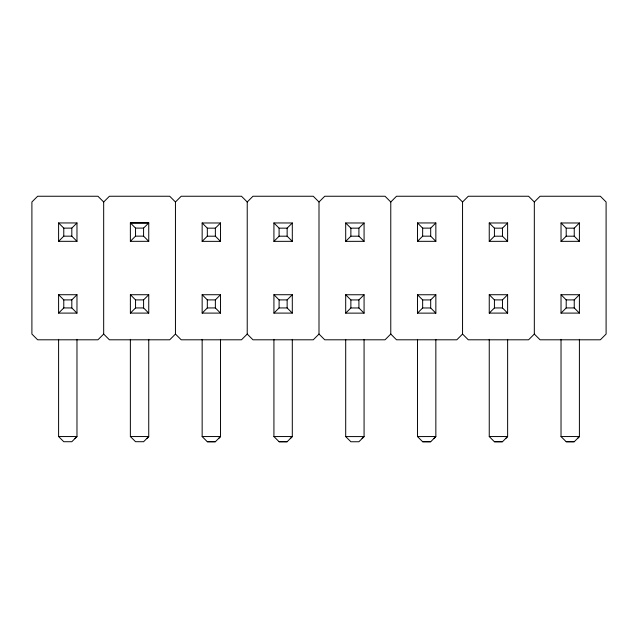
<?xml version="1.0" encoding="UTF-8"?>
<svg xmlns="http://www.w3.org/2000/svg" width="638" height="638" viewBox="0 0 638 638"><rect width="100%" height="100%" fill="white"/><g stroke="black" fill="none" stroke-linecap="round" stroke-linejoin="round"><path stroke-width="0.96" d="M76.975 241.331L71.815 236.164L71.815 228.125L76.983 222.949L58.6 222.949L58.6 241.324L76.975 241.324L76.975 222.925M76.975 313.106L71.815 307.939L71.815 299.9L76.983 294.724L58.6 294.724L58.6 313.099L76.975 313.099L76.975 294.7M148.742 241.308L143.582 236.14L143.582 228.101L148.75 222.925L130.367 222.925L130.375 241.324L148.75 241.324L148.742 222.901M148.75 313.106L143.59 307.939L143.59 299.9L148.758 294.724L130.375 294.724L130.375 313.099L148.75 313.099L148.75 294.7M220.525 241.363L215.365 236.196L215.365 228.157L220.533 222.981L202.15 222.981L202.15 241.355L220.525 241.355L220.525 222.949M74.989 438.553L76.975 436.551L76.975 339.36M220.525 313.106L215.365 307.939L215.365 299.9L220.533 294.724L202.15 294.724L202.15 313.099L220.525 313.106L220.525 294.7M292.3 241.363L287.14 236.196L287.14 228.157L292.308 222.981L273.925 222.949L273.925 241.355L292.3 241.324L292.3 222.949M146.764 438.553L148.742 436.528L148.75 339.36M292.3 313.106L287.14 307.939L287.14 299.9L292.308 294.724L273.925 294.724L273.925 313.099L292.3 313.099L292.3 294.7M364.075 241.363L358.915 236.196L358.915 228.157L364.083 222.981L345.7 222.981L345.7 241.355L364.075 241.324L364.075 222.949M218.539 438.577L220.525 436.551L220.525 339.36M364.075 313.138L358.915 307.971L358.915 299.932L364.083 294.756L345.7 294.756L345.7 313.13L364.075 313.13L364.075 294.724M435.85 241.331L430.69 236.164L430.69 228.125L435.858 222.949L417.475 222.949L417.475 241.324L435.85 241.324L435.85 222.925M290.314 438.577L292.3 436.551L292.3 339.36M435.85 313.138L430.69 307.971L430.69 299.932L435.858 294.756L417.475 294.756L417.475 313.13L435.85 313.138L435.85 294.724M507.617 241.363L502.457 236.196L502.457 228.157L507.625 222.981L489.242 222.981L489.242 241.355L507.625 241.324L507.617 222.949M362.089 438.577L364.075 436.583L364.075 339.384M507.625 313.106L502.465 307.939L502.465 299.9L507.633 294.724L489.25 294.724L489.25 313.099L507.625 313.099L507.625 294.7M579.4 241.363L574.24 236.196L574.24 228.157L579.408 222.981L561.025 222.981L561.025 241.355L579.4 241.324L579.4 222.949M433.864 438.577L435.85 436.551L435.85 339.384M579.4 313.106L574.24 307.939L574.24 299.9L579.408 294.724L561.025 294.724L561.025 313.099L579.4 313.099L579.4 294.7M505.623 438.577L507.625 436.551L507.625 339.36M577.414 438.577L579.4 436.551L579.4 339.36M58.6 241.331L63.776 236.164L71.815 236.164M103.675 201.991L109.417 196.249L169.708 196.249L175.45 201.991L175.45 334.057L169.708 339.799L109.417 339.799L103.675 334.057L103.675 201.991L97.933 196.249L37.642 196.249L31.9 201.991L31.9 334.057L37.642 339.799L97.933 339.799L103.675 334.057M130.367 241.308L135.543 236.14L143.582 236.14M58.6 313.106L63.776 307.939L71.815 307.939M175.45 201.991L181.192 196.249L241.483 196.249L247.225 201.991L247.225 334.057L241.483 339.799L181.192 339.799L175.45 334.057M130.375 313.106L135.551 307.939L143.59 307.939M202.15 241.363L207.326 236.196L215.365 236.196M247.225 201.991L252.967 196.249L313.258 196.249L319 201.991L319 334.057L324.742 339.799L385.033 339.799L390.775 334.057L390.775 201.991L385.033 196.249L324.742 196.249L319 201.991M273.925 241.363L279.101 236.196L287.14 236.196M202.15 313.106L207.326 307.939L215.365 307.939M273.925 313.106L279.101 307.939L287.14 307.939M345.7 241.363L350.876 236.196L358.915 236.196M390.775 201.991L396.517 196.249L456.808 196.249L462.55 201.991L462.55 334.057L468.292 339.799L528.583 339.799L534.325 334.057L534.325 201.991L528.583 196.249L468.292 196.249L462.55 201.991M319 334.057L313.258 339.799L252.967 339.799L247.225 334.057M202.15 436.551L207.326 441.751L215.365 441.751L220.525 436.551L202.15 436.551L202.15 339.36M417.475 241.331L422.651 236.164L430.69 236.164M345.7 313.138L350.876 307.971L358.915 307.971M273.925 436.551L279.101 441.751L287.14 441.751L292.3 436.551L273.925 436.551L273.925 339.36M417.475 313.138L422.651 307.971L430.69 307.971M489.242 241.363L494.418 236.196L502.457 236.196M534.325 201.991L540.067 196.249L600.358 196.249L606.1 201.991L606.1 334.057L600.358 339.799L540.067 339.799L534.325 334.057M462.55 334.057L456.808 339.799L396.517 339.799L390.775 334.057M561.025 241.363L566.201 236.196L574.24 236.196M489.25 313.106L494.426 307.939L502.465 307.939M417.475 436.551L422.651 441.751L430.69 441.751L435.85 436.551L417.475 436.583L417.475 339.384M561.025 313.106L566.201 307.939L574.24 307.939M489.25 436.551L494.418 441.751L502.457 441.751L507.625 436.551L489.25 436.551L489.25 339.36M561.025 436.551L566.201 441.751L574.24 441.751L579.4 436.551L561.025 436.551L561.025 339.36M130.375 222.949L148.75 222.949M58.6 222.949L63.776 228.125L71.815 228.125M130.367 222.925L135.543 228.101L143.582 228.101M417.475 222.949L422.651 228.125L430.69 228.125M202.15 222.981L207.326 228.157L215.365 228.157M273.925 222.981L279.101 228.157L287.14 228.157M345.7 222.981L350.876 228.157L358.915 228.157M489.242 222.981L494.418 228.157L502.457 228.157M561.025 222.981L566.201 228.157L574.24 228.157M58.6 294.724L63.776 299.9L71.815 299.9M130.375 294.724L135.551 299.9L143.59 299.9M202.15 294.724L207.326 299.9L215.365 299.9M273.925 294.724L279.101 299.9L287.14 299.9M489.25 294.724L494.426 299.9L502.465 299.9M561.025 294.724L566.201 299.9L574.24 299.9M345.7 294.756L350.876 299.932L358.915 299.932M417.475 294.756L422.651 299.932L430.69 299.932M58.6 436.551L76.975 436.551L71.815 441.719L63.776 441.719L58.6 436.551L58.6 339.36M130.375 436.551L148.75 436.551L143.59 441.719L135.543 441.695L130.367 436.528L130.375 339.36M345.7 436.583L364.075 436.583L358.915 441.751L350.876 441.751L345.7 436.583L345.7 339.384M207.326 441.719L215.365 441.719M279.101 441.719L287.14 441.719M422.651 441.719L430.69 441.719M494.426 441.719L502.465 441.719M566.201 441.719L574.24 441.719M566.201 228.157L566.201 236.196M566.201 299.9L566.201 307.939M494.418 228.157L494.418 236.196M494.426 299.9L494.426 307.939M422.651 228.125L422.651 236.164M422.651 299.932L422.651 307.971M350.876 228.157L350.876 236.196M350.876 299.932L350.876 307.971M279.101 228.157L279.101 236.196M279.101 299.9L279.101 307.939M207.326 228.157L207.326 236.196M207.326 299.9L207.326 307.939M135.543 228.101L135.543 236.14M135.551 299.9L135.551 307.939M63.776 228.125L63.776 236.164M63.776 299.9L63.776 307.939"/></g></svg>
